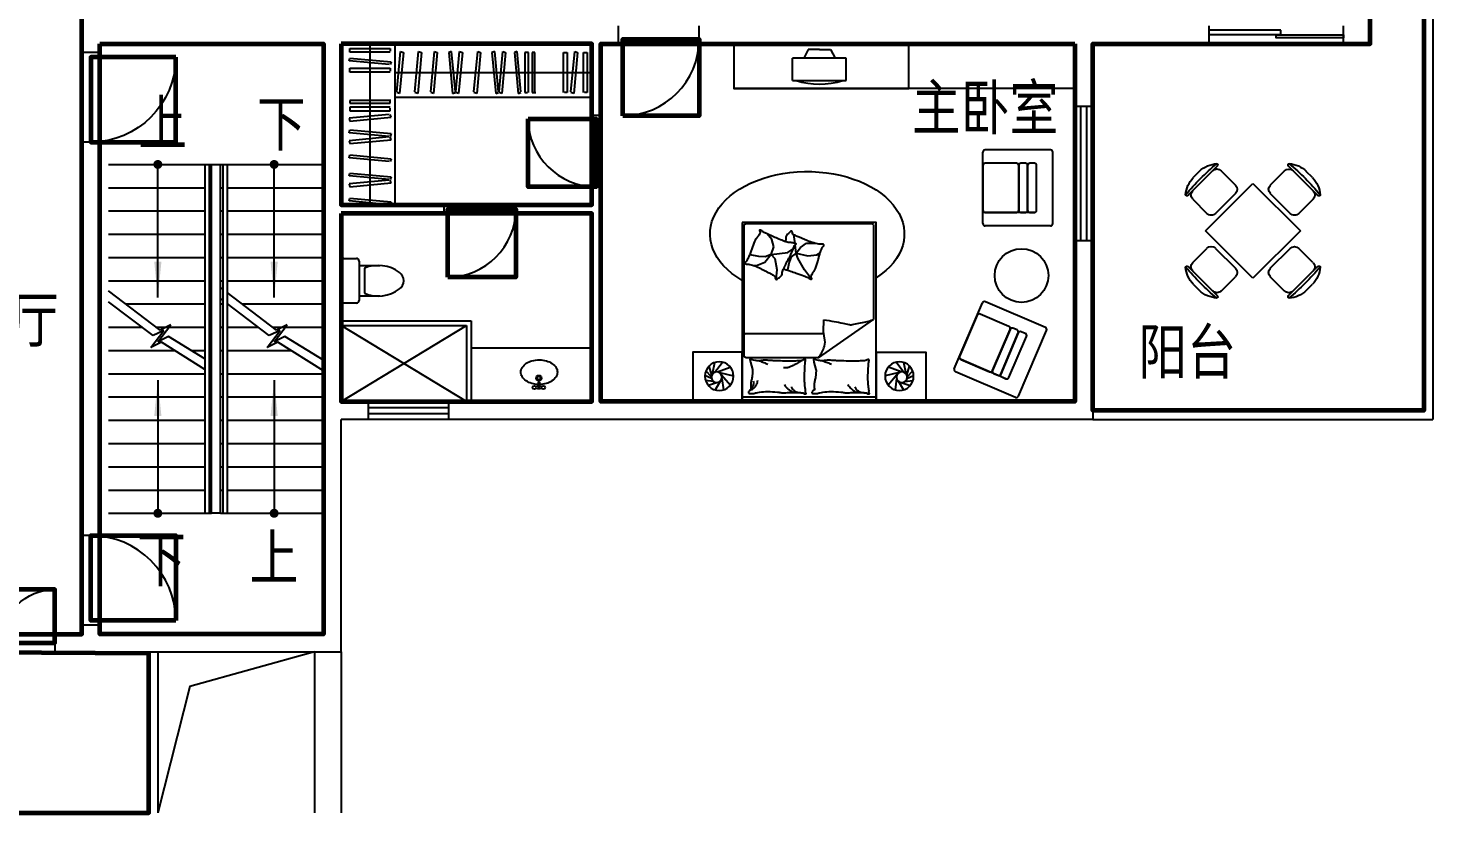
# Model space of a CAD drawing. Extents: x 866697 to 898497, y -913071 to -884071.
# Drawn here: x 882797 to 898497, y -901871 to -893096 of the extents above; entities that cross this region are included whole.
import ezdxf

# ---------------------------------------------------------------- set-up
doc = ezdxf.new("R2010")
doc.units = 0
doc.header["$LTSCALE"] = 1000
doc.header["$MEASUREMENT"] = 0
doc.layers.get('0').update_dxf_attribs({"linetype": 'CONTINUOUS'})
for name, color, linetype in [('3', 3, 'CONTINUOUS'), ('F', 8, 'CONTINUOUS'), ('F1', 223, 'CONTINUOUS'), ('FUR', 8, 'CONTINUOUS'), ('I-FURN', 9, 'CONTINUOUS'), ('STAIR', 3, 'CONTINUOUS'), ('WALL', 2, 'CONTINUOUS'), ('WINDOW', 4, 'CONTINUOUS')]:
    doc.layers.add(name, color=color, linetype=linetype)
for name, color, linetype, lineweight in [('GT_卧室', 1, 'CONTINUOUS', 60), ('GT_卫生间', 5, 'CONTINUOUS', 60), ('GT_楼梯', 130, 'CONTINUOUS', 60), ('GT_衣帽间', 85, 'CONTINUOUS', 60), ('GT_过道', 30, 'CONTINUOUS', 60), ('GT_门', 245, 'CONTINUOUS', 60), ('GT_阳台', 6, 'CONTINUOUS', 60), ('字', 7, 'CONTINUOUS', 0)]:
    doc.layers.add(name, color=color, linetype=linetype, lineweight=lineweight)
doc.styles.add('-宋体', font='', dxfattribs={"width": 0.6})
doc.styles.add('DIM_FONT', font='ZBTXT.shx', dxfattribs={"width": 0.8})
doc.styles.get('-宋体').set_extended_font_data('SimSun')

# ---------------------------------------------------------------- blocks, each defined once
blk = doc.blocks.new('_E0BEL')
for p, q in [((1, 118), (1, 175)), ((13, 118), (13, 175))]:
    blk.add_line(p, q)
at = {"elevation": 0}
for points in [[(-200, 8, -0.138026), (-186, 58, -0.10705), (-140, 105, -0.080655), (-76, 134, -0.06508), (1, 145, -0.068521)], [(13, 144, -0.061921), (86, 133, -0.080655), (149, 103, -0.10705), (194, 55, -0.138026), (208, 5, -0.138026), (193, -45, -0.10705), (147, -93, -0.080655), (84, -121, -0.068521), (3, -132, -0.068521), (-78, -120, -0.080655), (-141, -90, -0.10705), (-187, -42, -0.138026), (-200, 8, -0.138026)]]:
    blk.add_lwpolyline(points, format="xyb", dxfattribs=at)
for centre, radius in [((-43, 178, 0), 20), ((57, 178, 0), 20), ((7, 72, 0), 30), ((7, 72, 0), 20)]:
    blk.add_circle(centre, radius)
for centre, radius, start, end in [((7, -329, 0), 517, 86.4357, 93.5643), ((7, 685, 0), 517, 266.4357, 269.335), ((7, 175, 0), 6, 360, 180), ((7, 685, 0), 517, 270.665, 273.5643), ((7, 118, 0), 6, 180, 360)]:
    blk.add_arc(centre, radius, start, end)
at = {"style": 'DIM_FONT', "width": 0.8, "flags": 9}
for tag in ['XSIZE', 'YSIZE']:
    blk.add_attdef(tag, (0, 0), '', height=0.5, dxfattribs=at)
blk = doc.blocks.new('_WBLK')
for p, q in [((-0.5, 0.5), (0.5, 0.5)), ((0.5, 0.167), (-0.5, 0.167)), ((0.5, -0.167), (-0.5, -0.167)), ((-0.5, -0.5), (0.5, -0.5))]:
    blk.add_line(p, q)
blk = doc.blocks.new('A$C6A1B0631')
at = {"layer": 'F1'}
for p, q in [((0, 527), (0, 667)), ((30, 697), (470, 697)), ((500, 667), (500, 527)), ((470, 497), (30, 497)), ((80, 497), (80, 267)), ((420, 497), (420, 267)), ((390, 437), (110, 437))]:
    blk.add_line(p, q, dxfattribs=at)
for centre, radius, start, end in [((30, 667), 30, 90, 180), ((470, 667), 30, 0, 90), ((30, 527), 30, 180, 270), ((470, 527), 30, 270, 0), ((477, 284), 398, 157.4505, 216.6381), ((23, 284), 398, 323.3619, 22.5495), ((250, 108), 110, 213.4509, 326.5491)]:
    blk.add_arc(centre, radius, start, end, dxfattribs=at)
blk = doc.blocks.new('_ARROW')
blk.add_solid([(0, 0), (-1, 0.1), (-1, -0.1)])
blk = doc.blocks.new('_DBLK')
blk.add_line((-0.45, 0), (-0.45, -0.95))
blk.add_arc((-0.45, 0), 0.95, 270, 360)
blk = doc.blocks.new('M_A3PTU')
for p, q in [((-0.5, 0), (-0.499, -0.498)), ((0.5, 0), (0.499, -0.498))]:
    blk.add_line(p, q)
for centre, start, end in [((0.498, -0.001), 179.9237, 270.115), ((-0.498, -0.001), 269.885, 0.0763)]:
    blk.add_arc(centre, 0.498, start, end)
blk = doc.blocks.new('A$C748C4E89')
for p, q in [((-250, 0), (-250, -600)), ((-250, 0), (0, 0)), ((0, -600), (0, 0)), ((100, -175), (0, -125)), ((100, -300), (100, -175)), ((100, -300), (100, -425)), ((100, -425), (0, -475)), ((-250, -600), (0, -600))]:
    blk.add_line(p, q)
blk.add_arc((637.5, -300), 925, 163.62955, 196.37045)
blk = doc.blocks.new('A$C70683468')
for p, q in [((535, -175), (535, 1325)), ((971, 678), (1398, 1296)), ((2450, 1296), (1398, 1296)), ((2470, -130), (2470, 1276)), ((971, 678), (971, -130)), ((1243, -130), (1243, 740)), ((2109, 559), (2122, 661)), ((2122, 661), (2142, 697)), ((2251, 545), (2251, 638)), ((1851, 602), (1954, 523)), ((1954, 523), (2085, 448)), ((2140, 430), (2109, 559)), ((2140, 430), (2203, 480)), ((2203, 480), (2251, 545)), ((2041, 353), (1953, 333)), ((2099, 373), (2041, 353)), ((2085, 448), (2140, 430)), ((2140, 430), (2099, 373)), ((2127, 149), (2146, 335)), ((2140, 430), (2234, 418)), ((2146, 335), (2182, 385)), ((2182, 385), (2191, 397)), ((2249, 417), (2344, 405)), ((1850, 206), (1954, 219)), ((1954, 219), (2076, 194)), ((2076, 194), (2127, 149)), ((2127, 149), (2210, 180)), ((2210, 180), (2292, 159)), ((2292, 159), (2355, 106)), ((2034, 80), (1997, -15)), ((2127, 149), (2034, 80)), ((2127, 149), (2100, 82)), ((2100, 82), (2103, 13)), ((2103, 13), (2120, -85)), ((991, -150), (2450, -150)), ((1997, -15), (2000, -39)), ((2120, -85), (2127, -88))]:
    blk.add_line(p, q)
blk.add_lwpolyline([(2482, -175), (482, -175), (482, 1325), (2482, 1325)], close=True)
for points in [[(1394, 739, 0.007867), (1376, 856, 0.009508), (1358, 953, 0.006616), (1344, 1018, -0.023828), (1340, 1036, -0.080713), (1341, 1055, -0.009591), (1373, 1208, -0.013133), (1381, 1241, -0.007859), (1398, 1296)], [(609, 635, -0.263368), (590, 607, -0.494818), (571, 616, -0.049225), (570, 634, -0.036831), (571, 657, -0.031893), (580, 695, 0.035782), (587, 729, 0.032941), (592, 819, 0.026564), (587, 930, 0.017905), (581, 968, -0.033397), (579, 988, -0.03204), (580, 1025, 0.018442), (583, 1089, 0.010837), (582, 1154, 0.014624), (579, 1202, 0.111249), (572, 1225, -0.153708), (568, 1241, -0.076444), (569, 1249, -0.215512), (571, 1251, -0.585858), (574, 1248, 0.363489), (577, 1243, 0.191716), (589, 1243, -0.129675), (605, 1245, -0.01735), (622, 1242, 0.019326), (637, 1240, 0.018818), (705, 1233, 0.021828), (765, 1232, 0.006204), (799, 1233, 0.001963), (905, 1240, 0.028341), (942, 1244, -0.117014), (950, 1243, -0.36606), (951, 1242, -0.03973), (949, 1228, -0.048309), (943, 1215, 0.062981), (939, 1204, 0.04058), (936, 1180, 0.014345), (934, 1114, 0.005484), (934, 988, 0.007153), (937, 892, 0.008762), (940, 850, -0.008153), (943, 804, -0.06251), (939, 747, 0.078669), (937, 701, 0.047825), (941, 679, -0.034494), (949, 648, -0.023571), (952, 623, -0.510228), (950, 622), (920, 629), (838, 650, 0.073041), (818, 652, 0.023305), (757, 646, 0.018299), (734, 642, -0.01097), (696, 635, -0.042281), (662, 632, -0.027201), (609, 635)], [(577, 1191, 0.088153), (581, 1156, 0.088153), (596, 1125, 0.077547), (617, 1103, 0.077547), (645, 1089)], [(583, 1109, 0.027842), (593, 1085, 0.048685), (601, 1072, 0.023666), (626, 1044, 0.031223), (646, 1025, 0.046801), (654, 1020, 0.023191), (671, 1012)], [(936, 725, 0.009729), (927, 753, 0.009729), (917, 779, 0.007971), (908, 801, 0.007971), (898, 823)], [(971, 678, -0.085272), (1081, 741, -0.124044), (1168, 751), (1264, 737), (1394, 739)], [(1963, 289, 0.025626), (1960, 300, 0.0108), (1918, 430, 0.00456), (1887, 517, 0.01125), (1873, 552, 0.069394), (1862, 571, -0.079756), (1853, 588, -0.106399), (1851, 602, -0.328642), (1854, 606, -0.299547), (1860, 604, 0.189917), (1869, 598, 0.033518), (1880, 597, 0.075627), (1884, 598, 0.053489), (1892, 601, 0.017838), (1914, 613, 0.038394), (1938, 630, -0.059529), (1954, 640, -0.035943), (1981, 651, -0.011245), (2067, 677, -0.006203), (2106, 687, 0.010783), (2129, 693, 0.019485), (2142, 697, 0.005062), (2193, 717, 0.101392), (2218, 734, -0.223768), (2231, 739, -0.25558), (2236, 736, -0.081563), (2241, 720, -0.071805), (2241, 703, 0.069985), (2241, 685, 0.03546), (2254, 626, 0.029432), (2279, 557, 0.001554), (2293, 523, -0.00152), (2308, 489, -0.004735), (2323, 454, 0.00382), (2341, 410, 0.296001), (2373, 388, -0.649774), (2382, 367, -0.02319), (2377, 362, 0.0288), (2374, 359, 0.005727), (2368, 352, -0.004358), (2360, 343, -0.027528), (2343, 326, -0.046214), (2332, 318, -0.194121), (2315, 315, 0.133719), (2291, 314, 0.005779), (2269, 306, 0.008882)], [(609, -74, -0.263368), (590, -102, -0.494818), (571, -93, -0.049225), (570, -75, -0.036831), (571, -52, -0.031893), (580, -14, 0.035782), (587, 20, 0.032941), (592, 110, 0.026564), (587, 221, 0.017905), (581, 258, -0.033397), (579, 279, -0.03204), (580, 316, 0.018442), (583, 380, 0.010837), (582, 445, 0.014624), (579, 493, 0.111249), (572, 515, -0.153708), (568, 532, -0.076444), (569, 540, -0.215512), (571, 542, -0.585858), (574, 539, 0.363489), (577, 534, 0.191716), (589, 534, -0.129675), (605, 536, -0.01735), (622, 533, 0.019326), (637, 530, 0.018818), (705, 524, 0.021828), (765, 523, 0.006204), (799, 524, 0.001963), (905, 530, 0.028341), (942, 535, -0.117014), (950, 534, -0.36606), (951, 533, -0.03973), (949, 519, -0.048309), (943, 505, 0.062981), (939, 495, 0.04058), (936, 471, 0.014345), (934, 404, 0.005484), (934, 279, 0.007153), (937, 183, 0.008762), (940, 140, -0.008153), (943, 95, -0.06251), (939, 38, 0.078669), (937, -8, 0.047825), (941, -30, -0.034494), (949, -61, -0.023571), (952, -87, -0.510228), (950, -88), (920, -80), (838, -59, 0.073041), (818, -57, 0.023305), (757, -63, 0.018299), (734, -67, -0.01097), (696, -75, -0.042281), (662, -77, -0.027201), (609, -75)], [(577, 481, 0.088153), (581, 447, 0.088153), (596, 416, 0.077547), (617, 394, 0.077547), (645, 380)], [(937, 485, 0.016108), (911, 446, 0.024599), (896, 420, 0.009477), (873, 370, 0.015937), (860, 341, 0.072521), (857, 324, 0.033339), (857, 288)], [(583, 400, 0.027842), (593, 376, 0.048685), (601, 363, 0.023666), (626, 335, 0.031223), (646, 316, 0.046801), (654, 311, 0.023191), (671, 303)], [(609, -75, -0.077379), (634, -40, -0.077379), (669, -14, -0.047525), (694, -4, -0.047525), (720, 1)], [(936, 16, 0.009729), (927, 43, 0.009729), (917, 70, 0.007971), (908, 92, 0.007971), (898, 113)], [(625, -76, -0.05369), (638, -62, -0.070312), (650, -54, -0.015448), (659, -50, -0.013244), (669, -46, -0.082127), (687, -43, -0.064164), (710, -46)]]:
    blk.add_lwpolyline(points, format="xyb")
blk.add_lwpolyline([(2065, -117, 0.101392), (2041, -136, -0.223768), (2028, -142, -0.25558), (2024, -139, -0.081563), (2017, -124, -0.071805), (2016, -107, 0.069985), (2014, -89, 0.03546), (1997, -31, 0.029432), (1967, 36, 0.001554), (1950, 68, -0.00152), (1933, 101, -0.004735), (1916, 135, 0.00382), (1894, 177, 0.296001), (1860, 197, -0.649774), (1850, 217, -0.02319), (1854, 222, 0.0288), (1857, 226, 0.005727), (1863, 233, -0.004358), (1869, 242, -0.027528), (1885, 261, -0.046214), (1896, 270, -0.194121), (1912, 274, 0.133719), (1936, 277, 0.011505), (1978, 296, 0.008882), (2032, 322, 0.012426), (2101, 359, -0.033612), (2126, 372), (2183, 395), (2226, 413, 0.224341), (2239, 427, -0.722772), (2248, 427, -0.103513), (2249, 424, 0.053465), (2249, 416, 0.030109), (2254, 393, -0.031436), (2258, 371, -0.05324), (2259, 356, 0.05518), (2259, 342, 0.056271), (2266, 316, 0.0108), (2317, 191, 0.00456), (2355, 106, 0.01125), (2371, 72, 0.069394), (2384, 54, -0.079756), (2394, 38, -0.106399), (2398, 24, -0.328642), (2394, 19, -0.299547), (2388, 21, 0.189917), (2379, 26, 0.033518), (2368, 26, 0.075627), (2364, 25, 0.053489), (2356, 22, 0.017838), (2335, 8, 0.038394), (2312, -11, -0.059529), (2297, -22, -0.035943), (2272, -35, -0.011245), (2188, -67, -0.006203), (2149, -80, 0.010783), (2127, -88, 0.019485), (2114, -94, 0.005062)], format="xyb", close=True)
for centre, start, end in [((2450, 1276), 0, 90), ((991, -130), 180, 270), ((1223, -130), 270, 0), ((2450, -130), 270, 0)]:
    blk.add_arc(centre, 20, start, end)
blk.add_ellipse((2355, 553), major_axis=(0, 1086), ratio=0.642246, start_param=2.306068, end_param=7.0631)
at = {"style": 'DIM_FONT', "width": 0.8, "flags": 9}
for tag in ['YSIZE', 'XSIZE']:
    blk.add_attdef(tag, (482, -175), '', height=0.5, rotation=90, dxfattribs=at)
blk = doc.blocks.new('A$C40EC27B7')
at = {"layer": 'I-FURN'}
for p, q in [((212, 2329, 0), (177, 2428, 0)), ((222, 2370, 0), (233, 2460, 0)), ((255, 2393, 0), (290, 2468, 0)), ((274, 2396, 0), (341, 2457, 0)), ((295, 2391, 0), (395, 2422, 0)), ((308, 2383, 0), (435, 2358, 0)), ((325, 2360, 0), (439, 2273, 0)), ((229, 2294, 0), (129, 2353, 0)), ((256, 2278, 0), (130, 2261, 0)), ((297, 2281, 0), (184, 2182, 0)), ((323, 2305, 0), (288, 2148, 0)), ((331, 2328, 0), (385, 2185, 0)), ((256, 325, 0), (130, 342, 0)), ((297, 321, 0), (184, 420, 0)), ((323, 297, 0), (288, 455, 0)), ((325, 242, 0), (439, 330, 0)), ((331, 274, 0), (385, 418, 0)), ((229, 309, 0), (129, 250, 0)), ((212, 274, 0), (177, 175, 0)), ((222, 232, 0), (233, 143, 0)), ((255, 209, 0), (290, 135, 0)), ((274, 207, 0), (341, 146, 0)), ((295, 212, 0), (395, 181, 0)), ((308, 219, 0), (435, 245, 0))]:
    blk.add_line(p, q, dxfattribs=at)
at = {"layer": 'I-FURN', "elevation": 0}
for points in [[(0, 2603), (0, 2053), (550, 2053), (550, 2603)], [(0, 0), (0, 550), (550, 550), (550, 0)]]:
    blk.add_lwpolyline(points, close=True, dxfattribs=at)
at = {"layer": 'I-FURN'}
for centre, radius in [((283, 2308, 0), 160), ((271, 2336, 0), 60), ((283, 295, 0), 160), ((271, 267, 0), 60)]:
    blk.add_circle(centre, radius, dxfattribs=at)
at = {"layer": 'I-FURN', "rotation": 1.24245443e-08}
blk.add_blockref('A$C70683468', (-482, 725, 0), dxfattribs=at)
at = {"layer": 'I-FURN', "width": 0.8, "flags": 9}
for tag in ['YSIZE', 'XSIZE']:
    blk.add_attdef(tag, (283, 2308, 0), '', height=0.5, rotation=0, dxfattribs=at)
at = {"layer": 'I-FURN', "oblique": -180, "text_generation_flag": 4, "width": 0.8, "flags": 9}
for tag in ['YSIZE', 'XSIZE']:
    blk.add_attdef(tag, (283, 295, 0), '', height=0.5, rotation=0, dxfattribs=at)
blk = doc.blocks.new('A$C798D17D8')
blk.add_blockref('A$C40EC27B7', (0, 0, 0))
blk = doc.blocks.new('M_C33SQR')
for p, q in [((-433, 755), (-433, 25)), ((392, 780), (-408, 780)), ((417, 755), (417, 25)), ((242, 600), (-258, 600)), ((267, 575), (267, 0)), ((392, 0), (-408, 0))]:
    blk.add_line(p, q)
for points in [[(242, 600), (-258, 600, 0.414214), (-283, 575), (-283, 525, 0.414214), (-258, 500), (242, 500, 0.414214), (267, 525), (267, 575, 0.414214)], [(242, 500), (-258, 500, 0.414214), (-283, 475), (-283, 425, 0.414214), (-258, 400), (242, 400, 0.414214), (267, 425), (267, 475, 0.414214)], [(242, 400), (-258, 400, 0.414214), (-283, 375), (-283, 25, 0.414214), (-258, 0), (242, 0, 0.414214), (267, 25), (267, 375, 0.414214)]]:
    blk.add_lwpolyline(points, format="xyb", close=True)
for centre, start, end in [((-408, 755), 90, 180), ((392, 755), 0, 90), ((242, 575), 0, 90), ((-408, 25), 180, 270), ((392, 25), 270, 0)]:
    blk.add_arc(centre, 25, start, end)
at = {"width": 0.8, "flags": 9}
for tag in ['XSIZE', 'YSIZE']:
    blk.add_attdef(tag, (0, 0), '', height=0.5, dxfattribs=at)
blk = doc.blocks.new('M_C31TFZ')
for p, q in [((-729, 395), (-404, 720)), ((-672, 593), (-602, 663)), ((-359, 669), (-200, 510)), ((348, 669), (189, 510)), ((393, 721), (718, 395)), ((591, 664), (661, 594)), ((-5, 527), (-536, -3)), ((525, -3), (-5, 527)), ((-678, 351), (-518, 192)), ((-423, 192), (-200, 415)), ((189, 415), (412, 192)), ((667, 351), (508, 192)), ((-536, -3), (-5, -533)), ((-5, -533), (525, -3)), ((-677, -357), (-518, -198)), ((-200, -421), (-423, -198)), ((412, -198), (190, -420)), ((667, -357), (508, -198)), ((-403, -726), (-729, -401)), ((718, -401), (393, -726)), ((-602, -670), (-672, -599)), ((-359, -675), (-200, -516)), ((349, -675), (190, -516)), ((661, -599), (591, -669))]:
    blk.add_line(p, q)
for centre, radius, start, end in [((1327, -1336), 2713, 129.8023, 140.1977), ((-386, 434), 316, 94.2735, 133.2349), ((-407, 621), 67.5, 45, 135), ((-408, 738), 10, 22.33, 94.2735), ((-418, 734), 20, 315, 22.33), ((396, 622), 67.5, 45, 135), ((407, 735), 20, 157.67, 225), ((398, 738), 10, 85.7265, 157.67), ((-1338, -1336), 2713, 39.8023, 50.1977), ((375, 434), 316, 46.7651, 85.7265), ((-442, 377), 316, 136.7651, 175.7265), ((-248, 462), 67.5, 315, 45), ((237, 462), 67.5, 135, 225), ((431, 377), 316, 4.2735, 43.2349), ((-747, 400), 10, 175.7265, 247.67), ((-743, 409), 20, 247.67, 315), ((-630, 399), 67.5, 135, 225), ((619, 399), 67.5, 315, 45), ((732, 409), 20, 225, 292.33), ((736, 400), 10, 292.33, 4.2735), ((-471, 239), 67.5, 225, 315), ((460, 240), 67.5, 225, 315), ((-471, -246), 67.5, 45, 135), ((460, -245), 67.5, 45, 135), ((-747, -406), 10, 112.33, 184.2735), ((-442, -383), 316, 184.2735, 223.2349), ((1328, 1330), 2713, 219.8023, 230.1977), ((-743, -415), 20, 45, 112.33), ((-630, -405), 67.5, 135, 225), ((-248, -468), 67.5, 315, 45), ((237, -468), 67.5, 135, 225), ((-1338, 1330), 2713, 309.8023, 320.1977), ((431, -383), 316, 316.7651, 355.7265), ((619, -405), 67.5, 315, 45), ((732, -415), 20, 67.67, 135), ((736, -406), 10, 355.7265, 67.67), ((-385, -440), 316, 226.7651, 265.7265), ((-407, -627), 67.5, 225, 315), ((-408, -744), 10, 265.7265, 337.67), ((-418, -741), 20, 337.67, 45), ((396, -627), 67.5, 225, 315), ((407, -740), 20, 135, 202.33), ((398, -744), 10, 202.33, 274.2735), ((375, -439), 316, 274.2735, 313.2349)]:
    blk.add_arc(centre, radius, start, end)
at = {"width": 0.8, "flags": 9}
for tag in ['XSIZE', 'YSIZE']:
    blk.add_attdef(tag, (0, 0), '', height=0.5, dxfattribs=at)

msp = doc.modelspace()

# ---------------------------------------------------------------- linework, layer by layer
at = {"layer": '3'}
for p, q in [((884147, -900071), (884147, -901871)), ((884247, -900071), (884247, -901871)), ((885997, -900071), (885997, -901871)), ((886297, -900071), (886297, -901871))]:
    msp.add_line(p, q, dxfattribs=at)
msp.add_lwpolyline([(885997, -900071), (884606, -900458), (884247, -901871)], dxfattribs=at)
at = {"layer": 'F1'}
for p, q in [((886297, -896371), (887747, -896371)), ((886297, -896421), (887697, -896421)), ((886297, -897271), (887697, -896421)), ((887697, -897271), (886297, -896421)), ((887697, -896421), (887697, -897271)), ((887747, -896371), (887747, -897271)), ((887747, -896671), (889097, -896671))]:
    msp.add_line(p, q, dxfattribs=at)
at = {"layer": 'FUR'}
for p, q in [((886297, -893271), (886897, -893271)), ((886394, -893364), (886394, -893323)), ((886394, -893323), (886844, -893323)), ((886619, -895071), (886619, -893271)), ((886844, -893323), (886844, -893354)), ((886897, -893271), (886897, -895071)), ((889097, -893271), (889097, -893871)), ((886384, -893462), (886394, -893431)), ((886834, -893504), (886384, -893462)), ((886844, -893364), (886394, -893364)), ((886394, -893431), (886854, -893473)), ((886854, -893473), (886844, -893504)), ((886918, -893808), (886960, -893358)), ((886991, -893368), (886949, -893829)), ((886960, -893358), (886991, -893368)), ((887120, -893808), (887162, -893358)), ((887194, -893368), (887152, -893829)), ((887162, -893358), (887194, -893368)), ((887297, -893808), (887339, -893358)), ((887370, -893368), (887329, -893829)), ((887339, -893358), (887370, -893368)), ((887530, -893358), (887498, -893368)), ((887498, -893368), (887540, -893829)), ((887572, -893808), (887530, -893358)), ((887578, -893808), (887620, -893358)), ((887651, -893368), (887609, -893829)), ((887620, -893358), (887651, -893368)), ((887780, -893808), (887822, -893358)), ((887853, -893368), (887811, -893829)), ((887822, -893358), (887853, -893368)), ((888013, -893358), (887981, -893368)), ((887981, -893368), (888023, -893829)), ((888055, -893808), (888013, -893358)), ((888061, -893808), (888103, -893358)), ((888134, -893368), (888092, -893829)), ((888103, -893358), (888134, -893368)), ((888263, -893358), (888232, -893368)), ((888232, -893368), (888274, -893829)), ((888305, -893808), (888263, -893358)), ((888389, -893368), (888347, -893368)), ((888347, -893368), (888347, -893818)), ((888389, -893818), (888389, -893368)), ((888462, -893368), (888431, -893368)), ((888431, -893368), (888431, -893818)), ((888462, -893818), (888462, -893368)), ((888780, -893368), (888822, -893368)), ((888780, -893818), (888780, -893368)), ((888822, -893368), (888822, -893818)), ((888864, -893808), (888906, -893358)), ((888938, -893368), (888896, -893829)), ((888906, -893358), (888938, -893368)), ((889004, -893368), (889046, -893368)), ((889004, -893818), (889004, -893368)), ((889046, -893368), (889046, -893818)), ((886394, -893588), (886394, -893546)), ((886394, -893546), (886844, -893546)), ((886844, -893588), (886394, -893588)), ((886844, -893546), (886844, -893577)), ((886897, -893594), (889097, -893594)), ((894497, -893771), (890684, -893771)), ((886394, -893906), (886394, -893937)), ((886844, -893906), (886394, -893906)), ((886394, -893937), (886844, -893937)), ((886844, -893937), (886844, -893896)), ((889097, -893871), (886897, -893871)), ((886949, -893829), (886918, -893818)), ((887152, -893829), (887120, -893818)), ((887329, -893829), (887297, -893818)), ((887540, -893829), (887572, -893818)), ((887609, -893829), (887578, -893818)), ((887811, -893829), (887780, -893818)), ((888023, -893829), (888055, -893818)), ((888092, -893829), (888061, -893818)), ((888274, -893829), (888305, -893818)), ((888347, -893818), (888379, -893818)), ((888431, -893818), (888473, -893818)), ((888822, -893818), (888791, -893818)), ((888896, -893829), (888864, -893818)), ((889046, -893818), (889014, -893818)), ((886834, -894063), (886384, -894105)), ((886384, -894105), (886394, -894136)), ((886394, -893979), (886394, -894021)), ((886844, -893979), (886394, -893979)), ((886394, -894021), (886844, -894021)), ((886394, -894136), (886854, -894094)), ((886844, -894021), (886844, -893990)), ((886854, -894094), (886844, -894063)), ((886384, -894266), (886394, -894234)), ((886834, -894308), (886384, -894266)), ((886394, -894234), (886854, -894276)), ((886834, -894314), (886384, -894356)), ((886384, -894356), (886394, -894387)), ((886394, -894387), (886854, -894345)), ((886854, -894276), (886844, -894308)), ((886854, -894345), (886844, -894314)), ((886384, -894546), (886394, -894515)), ((886834, -894588), (886384, -894546)), ((886394, -894515), (886854, -894557)), ((886854, -894557), (886844, -894588)), ((886384, -894749), (886394, -894717)), ((886394, -894717), (886854, -894759)), ((886834, -894790), (886384, -894749)), ((886834, -894797), (886384, -894838)), ((886384, -894838), (886394, -894870)), ((886394, -894870), (886854, -894828)), ((886854, -894759), (886844, -894790)), ((886854, -894828), (886844, -894797)), ((886384, -895029), (886394, -894998)), ((886834, -895071), (886384, -895029)), ((886394, -894998), (886854, -895040)), ((886854, -895040), (886844, -895071))]:
    msp.add_line(p, q, dxfattribs=at)
msp.add_lwpolyline([(892640, -893771), (892640, -893271), (890684, -893271), (890684, -893771)], close=True, dxfattribs=at)
msp.add_circle((893900, -895863), 300, dxfattribs=at)
at = {"layer": 'GT_卧室'}
msp.add_lwpolyline([(894497, -893271), (894497, -897271), (889197, -897271), (889197, -893271), (894497, -893271)], dxfattribs=at)
at = {"layer": 'GT_卫生间'}
msp.add_lwpolyline([(886297, -895171), (886297, -897271), (889097, -897271), (889097, -895171), (886297, -895171)], dxfattribs=at)
at = {"layer": 'GT_楼梯', "elevation": 0}
msp.add_lwpolyline([(883597, -893271), (886097, -893271), (886097, -899871), (883597, -899871), (883597, -893271)], dxfattribs=at)
at = {"layer": 'GT_衣帽间'}
msp.add_lwpolyline([(886297, -893271), (886297, -895071), (889097, -895071), (889097, -893271), (886297, -893271)], dxfattribs=at)
at = {"layer": 'GT_过道'}
for points in [[(881197, -891671), (881197, -893071), (881397, -893071), (881397, -899871), (883397, -899871), (883397, -891671), (881197, -891671)], [(881147, -900071), (881147, -901871), (884147, -901871), (884147, -900088), (881147, -900071)]]:
    msp.add_lwpolyline(points, dxfattribs=at)
at = {"layer": 'GT_门'}
for points in [[(889442, -894076), (889442, -893221), (890297, -893221), (890297, -894076), (889442, -894076)], [(884447, -893421), (883497, -893421), (883497, -894371), (884447, -894371), (884447, -893421)], [(888387, -894111), (889147, -894111), (889147, -894871), (888387, -894871), (888387, -894111)], [(887487, -895881), (887487, -895171), (887487, -895121), (888247, -895121), (888247, -895881), (887487, -895881)]]:
    msp.add_lwpolyline(points, dxfattribs=at)
at = {"layer": 'GT_门', "elevation": 0}
for points in [[(884447, -899721), (883497, -899721), (883497, -898771), (884447, -898771), (884447, -899721)], [(881899, -899373), (881897, -899971), (883097, -899971), (883095, -899373), (881899, -899373)]]:
    msp.add_lwpolyline(points, dxfattribs=at)
at = {"layer": 'GT_阳台'}
msp.add_lwpolyline([(897797, -888371), (898397, -888371), (898397, -897371), (894697, -897371), (894697, -893343), (894697, -893271), (897797, -893271), (897797, -888371)], dxfattribs=at)
at = {"layer": 'STAIR'}
for p, q in [((898497, -888271), (898497, -897471)), ((898397, -888371), (898397, -897371)), ((883697, -894621), (884847, -894621)), ((884772, -894621), (884772, -898521)), ((884822, -894621), (884822, -898521)), ((884947, -894621), (886097, -894621)), ((884972, -894621), (884972, -898521)), ((885022, -894621), (885022, -898521)), ((883697, -894881), (884772, -894881)), ((884822, -894881), (884847, -894881)), ((884947, -894881), (884972, -894881)), ((885022, -894881), (886097, -894881)), ((883697, -895141), (884772, -895141)), ((884822, -895141), (884847, -895141)), ((884947, -895141), (884972, -895141)), ((885022, -895141), (886097, -895141)), ((883697, -895401), (884772, -895401)), ((884822, -895401), (884847, -895401)), ((884947, -895401), (884972, -895401)), ((885022, -895401), (886097, -895401)), ((883697, -895661), (884772, -895661)), ((884822, -895661), (884847, -895661)), ((884947, -895661), (884972, -895661)), ((885022, -895661), (886097, -895661)), ((883697, -895921), (884772, -895921)), ((884822, -895921), (884847, -895921)), ((884947, -895921), (884972, -895921)), ((884972, -896015), (884947, -895995)), ((885022, -895921), (886097, -895921)), ((884272, -896472), (883697, -896034)), ((884972, -896138), (884947, -896118)), ((885572, -896472), (885022, -896053)), ((884193, -896535), (883697, -896157)), ((883891, -896181), (884772, -896181)), ((884822, -896181), (884847, -896181)), ((884947, -896181), (884972, -896181)), ((885493, -896535), (885022, -896176)), ((885022, -896181), (885029, -896181)), ((885191, -896181), (886097, -896181)), ((883697, -896441), (884070, -896441)), ((884231, -896441), (884772, -896441)), ((884247, -896604), (884392, -896413)), ((884392, -896413), (884272, -896472)), ((884822, -896441), (884847, -896441)), ((884947, -896441), (884972, -896441)), ((885022, -896441), (885370, -896441)), ((885531, -896441), (886097, -896441)), ((885547, -896604), (885692, -896413)), ((885692, -896413), (885572, -896472)), ((884168, -896667), (884313, -896476)), ((884288, -896608), (884168, -896667)), ((884313, -896476), (884193, -896535)), ((884367, -896545), (884247, -896604)), ((884772, -896914), (884288, -896608)), ((884772, -896796), (884367, -896545)), ((885468, -896667), (885613, -896476)), ((885588, -896608), (885468, -896667)), ((885613, -896476), (885493, -896535)), ((885667, -896545), (885547, -896604)), ((886097, -896929), (885588, -896608)), ((886097, -896811), (885667, -896545)), ((883697, -896701), (884436, -896701)), ((884620, -896701), (884772, -896701)), ((884822, -896701), (884847, -896701)), ((884947, -896701), (884972, -896701)), ((885022, -896701), (885736, -896701)), ((884847, -896842), (884822, -896827)), ((883697, -896961), (884772, -896961)), ((884847, -896961), (884822, -896945)), ((884822, -896961), (884847, -896961)), ((884947, -896961), (884972, -896961)), ((885022, -896961), (886097, -896961)), ((883697, -897221), (884772, -897221)), ((884822, -897221), (884847, -897221)), ((884947, -897221), (884972, -897221)), ((885022, -897221), (886097, -897221)), ((894697, -897371), (898397, -897371)), ((883697, -897481), (884772, -897481)), ((884822, -897481), (884847, -897481)), ((884947, -897481), (884972, -897481)), ((885022, -897481), (886097, -897481)), ((894697, -897471), (898497, -897471)), ((883697, -897741), (884772, -897741)), ((884822, -897741), (884847, -897741)), ((884947, -897741), (884972, -897741)), ((885022, -897741), (886097, -897741)), ((883697, -898001), (884772, -898001)), ((884822, -898001), (884847, -898001)), ((884947, -898001), (884972, -898001)), ((885022, -898001), (886097, -898001)), ((883697, -898261), (884772, -898261)), ((884822, -898261), (884847, -898261)), ((884947, -898261), (884972, -898261)), ((885022, -898261), (886097, -898261)), ((883697, -898521), (884847, -898521)), ((884947, -898521), (886097, -898521))]:
    msp.add_line(p, q, dxfattribs=at)
at = {"layer": 'STAIR', "const_width": 50}
for points in [[(884222, -894621, -1), (884272, -894621, -1)], [(885522, -894621, -1), (885572, -894621, -1)], [(884222, -898521, -1), (884272, -898521, -1)], [(885522, -898521, -1), (885572, -898521, -1)]]:
    msp.add_lwpolyline(points, format="xyb", close=True, dxfattribs=at)
at = {"layer": 'STAIR'}
for points in [[(884247, -896109), (884247, -894621)], [(885547, -896109), (885547, -894621)], [(884247, -897034), (884247, -898521)], [(885547, -897034), (885547, -898521)]]:
    msp.add_lwpolyline(points, dxfattribs=at)
at = {"layer": 'WALL'}
for p, q in [((897797, -892271), (897797, -893271)), ((883397, -893171), (883397, -892921)), ((883397, -893171), (883397, -893371, 0)), ((889397, -893271), (889397, -893071)), ((890297, -893271), (890297, -893071)), ((895997, -893271), (895997, -893071)), ((897497, -893271), (897497, -893071)), ((886097, -893271), (883597, -893271, 0)), ((883597, -893271, 0), (883597, -893371, 0)), ((886097, -899871, 0), (886097, -893271)), ((886297, -895071), (886297, -893271)), ((889097, -893271), (886297, -893271)), ((889097, -894071), (889097, -893271)), ((889197, -893271), (889197, -894071)), ((889397, -893271), (889197, -893271)), ((894497, -893271), (890297, -893271)), ((894497, -893271), (894497, -893971)), ((894697, -893271), (894697, -893971)), ((895997, -893271), (894697, -893271)), ((897797, -893271), (897497, -893271)), ((883597, -893371), (883397, -893371)), ((889097, -894071), (889197, -894071)), ((894497, -893971), (894697, -893971)), ((883597, -894371), (883397, -894371)), ((883397, -894371, 0), (883397, -898771, 0)), ((883597, -894371, 0), (883597, -898771, 0)), ((884847, -898521), (884847, -894621)), ((884847, -894621), (884947, -894621)), ((884947, -898521), (884947, -894621)), ((889097, -894871), (889197, -894871)), ((889097, -895071), (889097, -894871)), ((889197, -894871), (889197, -897271)), ((886297, -895071), (887447, -895071)), ((886297, -897271), (886297, -895171)), ((886297, -895171), (887447, -895171)), ((887447, -895171), (887447, -895071)), ((888247, -895171), (888247, -895071)), ((888247, -895071), (889097, -895071)), ((888247, -895171), (889097, -895171)), ((889097, -897271), (889097, -895171)), ((894497, -895471), (894497, -897271)), ((894497, -895471), (894697, -895471)), ((894697, -895471), (894697, -897471)), ((886597, -897271), (886297, -897271)), ((886597, -897271), (886597, -897471)), ((887497, -897271), (887497, -897471)), ((889097, -897271), (887497, -897271)), ((894497, -897271), (889197, -897271)), ((886597, -897471), (886297, -897471)), ((886297, -900071, 0), (886297, -897471)), ((894697, -897471), (887497, -897471)), ((884947, -898521), (884847, -898521)), ((883597, -898771, 0), (883397, -898771, 0)), ((883097, -899871, 0), (883097, -900071, 0)), ((883097, -899871, 0), (883397, -899871, 0)), ((883597, -899771, 0), (883397, -899771, 0)), ((883397, -899771, 0), (883397, -899871, 0)), ((883597, -899771, 0), (883597, -899871, 0)), ((883597, -899871, 0), (886097, -899871, 0)), ((883097, -900071, 0), (886297, -900071, 0))]:
    msp.add_line(p, q, dxfattribs=at)
at = {"layer": 'WINDOW'}
for p, q in [((896797, -893121), (895997, -893121)), ((896797, -893171), (895997, -893171)), ((896797, -893171), (896797, -893121)), ((895997, -893271), (897497, -893271)), ((883097, -899871, 0), (881897, -899871, 0))]:
    msp.add_line(p, q, dxfattribs=at)
msp.add_lwpolyline([(897497, -893171), (897497, -893206), (896747, -893206), (896747, -893171)], close=True, dxfattribs=at)

# ---------------------------------------------------------------- block references
at = {"layer": 'F', "xscale": -1}
msp.add_blockref('M_C31TFZ', (896480, -895361), dxfattribs=at)
at = {"layer": 'F1'}
for name, p, rotation in [('A$C6A1B0631', (886994, -896171), 90), ('_E0BEL', (888512, -896937, -3497), 180)]:
    msp.add_blockref(name, p, dxfattribs=dict(at, rotation=rotation))
at = {"layer": 'FUR'}
for name, p, rotation in [('A$C748C4E89', (891341, -893434), 90), ('M_C33SQR', (893468, -894891), 270), ('M_C33SQR', (893302, -896545), 246.8496203780121)]:
    msp.add_blockref(name, p, dxfattribs=dict(at, rotation=rotation))
at = {"layer": 'FUR', "xscale": -1, "rotation": 270}
msp.add_blockref('A$C798D17D8', (890226, -897271), dxfattribs=at)
at = {"layer": 'STAIR', "yscale": 400, "zscale": 400, "rotation": 270}
for p, xscale in [((884247, -896109), 400), ((885547, -896109), 400), ((884247, -897034), -400), ((885547, -897034), -400)]:
    msp.add_blockref('_ARROW', p, dxfattribs=dict(at, xscale=xscale))
at = {"layer": 'WINDOW'}
for name, p, xscale, yscale, zscale, rotation in [('_DBLK', (889847, -893221), -900, -900, 900, 180), ('_DBLK', (883497, -893871), -1000, 1000, 1000, 90), ('_DBLK', (889147, -894471), 800, 800, 800, 270.0000000010005), ('_WBLK', (894597, -894721), 1500, 199.9999999997671, 1500, 270), ('_WBLK', (887047, -897371), -900, 199.9999995231628, 900, 359.9999999899948), ('_DBLK', (883497, -899271, 0), 1000, 1000, 1000, 90), ('M_A3PTU', (882497, -899971, 0), -1200, 1200, 1200, 180)]:
    msp.add_blockref(name, p, dxfattribs=dict(at, xscale=xscale, yscale=yscale, zscale=zscale, rotation=rotation))
at = {"layer": 'WINDOW', "xscale": 800, "yscale": 800, "zscale": 800}
msp.add_blockref('_DBLK', (887847, -895121), dxfattribs=at)

# ---------------------------------------------------------------- texts
at = {"layer": '字', "style": '-宋体', "width": 0.8}
for s, p in [('主卧室', (892674, -894233)), ('上', (884029, -894404)), ('下', (885355, -894414)), ('电梯厅', (881502, -896607)), ('阳台', (895206, -896964, 0)), ('下', (884014, -899284)), ('上', (885273, -899264))]:
    msp.add_text(s, height=500, dxfattribs=at).set_placement(p)

doc.saveas('drawing.dxf')
